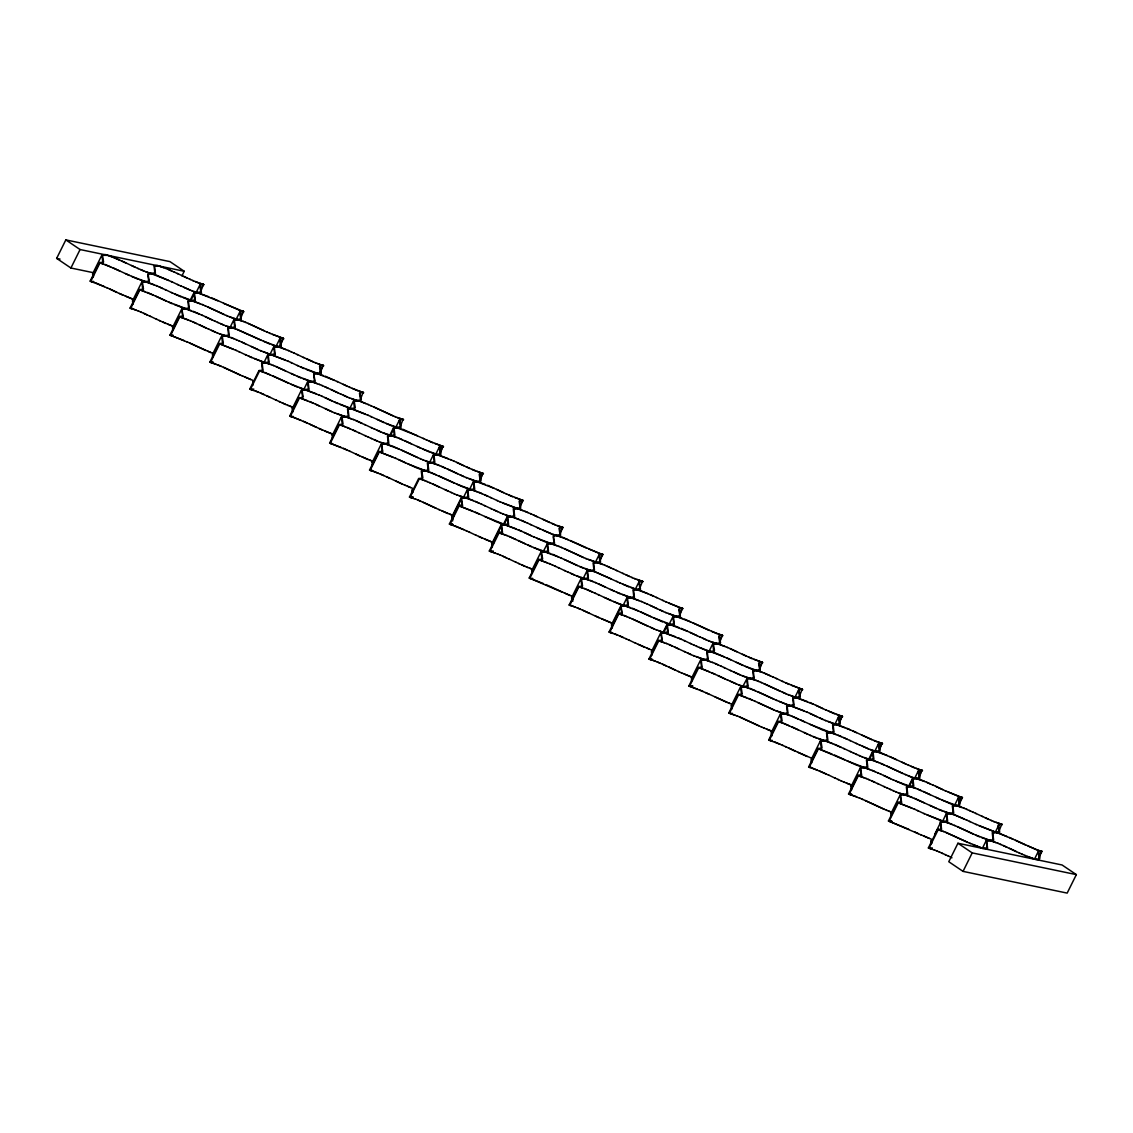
<?xml version="1.0" encoding="UTF-8"?>
<svg xmlns="http://www.w3.org/2000/svg" width="1133" height="1133" viewBox="0 0 1133 1133"><rect width="100%" height="100%" fill="white"/><g stroke="black" fill="none" stroke-linecap="round" stroke-linejoin="round"><path stroke-width="1.5" d="M133.057 301.321L133.156 302.738M560.226 533.827L562.704 527.284L560.424 527.086L559.036 528.19L560.084 534.974L553.187 535.725L554.009 543.047L547.551 543.415L543.274 551.488M651.957 652.226L652.056 653.642M759.804 668.796L762.282 662.253L760.002 662.054L758.614 663.145L759.662 669.943L752.751 670.679L753.587 678.001L747.129 678.37L742.851 686.442M111.657 256.752L105.411 254.557L101.956 254.925L92.566 273.931L93.189 277.061M93.345 273.789L93.472 276.579M101.956 254.925L102.777 262.247L99.322 262.615L90.158 281.097L94.223 282.499M166.169 268.592L157.473 265.419L154.031 265.788L154.853 273.11L148.395 273.478L147.715 275.05L148.777 281.182L141.866 281.919L132.476 300.925L133.113 304.055M141.866 281.919L142.687 289.241L139.246 289.609L130.068 308.091L136.314 310.286M200.98 290.898L203.473 284.355L201.178 284.156L199.805 285.247L200.838 292.045L193.941 292.781L194.763 300.103L187.866 300.854L188.687 308.176L181.79 308.912L172.613 327.395L172.74 330.185M181.79 308.912L182.611 316.234L179.156 316.603L169.978 335.085L184.226 340.651M195.358 281.565L204.039 284.737L201.745 284.539L200.371 285.629L201.419 292.427L194.508 293.164L195.329 300.486L188.432 301.236L189.253 308.558L182.81 308.927L182.116 310.484L183.178 316.617L179.156 316.603L190.528 320.908M240.904 317.891L243.383 311.334L241.102 311.15L239.714 312.241L240.762 319.039L233.851 319.775L234.687 327.097L227.775 327.848L228.597 335.17L221.7 335.906L212.522 354.388L212.65 357.178M212.877 355.295L213.542 354.402M221.7 335.906L222.521 343.228L219.066 343.596L209.902 362.078L216.148 364.274M253.013 381.764L253.141 384.554M280.049 346.415L283.307 338.328L281.012 338.144L279.639 339.234L280.672 346.032L273.775 346.769L274.597 354.091L267.7 354.841L268.521 362.149L261.61 362.9L262.445 370.222L258.99 370.59L249.812 389.072L253.877 390.46M319.959 373.408L323.217 365.322L320.922 365.123L319.548 366.228L320.597 373.026L313.685 373.763L314.507 381.085L307.609 381.821L308.431 389.143L301.534 389.894L292.144 408.9L292.767 412.03M292.923 408.758L292.824 410.712M301.534 389.894L302.568 396.677L301.194 397.782L298.9 397.584L289.736 416.066L291.903 416.859M360.648 398.858L363.126 392.315L360.846 392.117L359.473 393.222L360.506 400.006L353.609 400.756L354.431 408.078L347.519 408.815L348.355 416.137L341.444 416.887L332.266 435.369L332.394 438.159M341.444 416.887L342.265 424.209L338.824 424.578L329.646 443.06L341.019 447.365M400.558 425.852L403.051 419.309L400.756 419.111L399.382 420.216L400.416 426.999L393.519 427.75L394.341 435.072L387.444 435.808L388.265 443.13L381.368 443.881L372.191 462.363L372.318 465.153M381.368 443.881L382.402 450.665L381.028 451.77L378.734 451.571L369.556 470.053L371.723 470.832M397.371 417.496L403.617 419.692L401.323 419.507L399.949 420.598L400.997 427.396L394.086 428.132L394.907 435.454L388.01 436.205L388.831 443.527L382.373 443.895L381.694 445.453L382.756 451.585L378.734 451.571L395.998 458.511M440.482 452.846L442.961 446.303L440.666 446.105L439.292 447.209L440.34 453.993L433.429 454.744L434.265 462.066L427.353 462.802L428.175 470.124L421.278 470.875L422.099 478.197L418.644 478.565L409.48 497.047L413.545 498.435M480.392 479.84L482.885 473.297L480.59 473.098L479.217 474.203L480.25 480.987L473.353 481.737L474.175 489.059L467.278 489.796L468.099 497.118L461.188 497.869L451.798 516.875L452.718 520.868M461.188 497.869L462.009 505.191L458.568 505.559L449.39 524.041L453.455 525.429M472.079 469.374L483.451 473.679L481.157 473.481L479.783 474.585L481.043 480.845L479.656 481.95L473.92 482.12L474.741 489.442L467.844 490.178L468.665 497.5L462.207 497.883L461.528 499.441L462.59 505.573L458.568 505.559L478.947 513.929M520.302 506.833L522.795 500.29L520.5 500.092L519.126 501.197L520.174 507.981L513.263 508.731L514.085 516.053L507.187 516.79L508.009 524.112L501.112 524.862L491.722 543.868L492.345 546.998M501.112 524.862L501.933 532.184L498.478 532.552L489.314 551.035L495.56 553.216M509.128 495.107L523.361 500.673L521.081 500.474L519.693 501.579L520.741 508.363L513.83 509.114L514.665 516.436L507.754 517.172L508.575 524.494L501.678 525.245L502.5 532.567L498.478 532.552L507.173 535.725M547.097 543.783L547.919 551.105L541.022 551.856L531.844 570.324L531.972 573.114M541.022 551.856L541.843 559.164L538.402 559.546L529.224 578.014L543.458 583.594M600.136 560.821L602.629 554.278L600.334 554.079L598.96 555.184L599.994 561.968L593.097 562.719L593.919 570.041L587.021 570.777L587.843 578.099L580.932 578.836L571.556 597.856L572.179 600.986M580.932 578.836L581.767 586.158L578.312 586.54L569.134 605.008L575.38 607.203M639.295 589.358L642.538 581.271L640.244 581.073L638.87 582.178L639.918 588.962L633.007 589.712L633.829 597.02L626.931 597.771L627.753 605.093L620.856 605.829L611.466 624.85L612.089 627.979M612.245 624.694L612.372 627.484M620.856 605.829L621.677 613.151L618.221 613.534L609.058 632.002L613.123 633.404M634.423 578.481L643.105 581.654L640.825 581.456L639.437 582.56L640.485 589.344L633.588 590.095L634.409 597.417L627.498 598.153L628.333 605.475L621.875 605.843L621.181 607.415L622.244 613.548L618.221 613.534L626.917 616.706M679.97 614.808L682.463 608.265L680.168 608.067L678.794 609.157L679.828 615.955L672.931 616.692L673.753 624.014L666.841 624.765L667.677 632.087L660.766 632.823L651.376 651.843L652.013 654.973M660.766 632.823L661.814 639.621L660.44 640.712L658.146 640.527L648.968 658.995L651.135 659.788M668.782 603.082L683.029 608.648L680.735 608.449L679.361 609.554L680.395 616.338L673.498 617.088L674.319 624.41L667.422 625.147L668.243 632.469L661.346 633.22L662.168 640.542L658.146 640.527L666.827 643.686M719.88 641.802L722.372 635.259L720.078 635.061L718.704 636.151L719.738 642.949L712.841 643.686L713.663 651.008L706.765 651.758L707.587 659.08L700.69 659.817L701.511 667.139L698.055 667.507L688.878 685.989L697.574 689.161M746.675 678.752L747.497 686.074L740.6 686.81L731.21 705.817L731.833 708.946M740.6 686.81L741.421 694.132L737.98 694.501L728.802 712.983L735.048 715.178M798.949 697.333L802.206 689.246L799.912 689.048L798.538 690.139L799.572 696.937L792.675 697.673L793.497 704.995L786.599 705.746L787.421 713.068L780.51 713.804L771.12 732.81L771.757 735.94M780.51 713.804L781.345 721.126L777.889 721.494L768.712 739.976L772.777 741.379M838.873 724.313L842.116 716.24L839.822 716.042L838.448 717.132L839.496 723.93L832.585 724.667L833.406 731.989L826.509 732.739L827.331 740.061L820.434 740.798L811.044 759.804L811.667 762.934M811.823 759.662L811.724 761.617M820.434 740.798L821.255 748.12L817.799 748.488L808.636 766.97L817.318 770.143M879.548 749.777L882.04 743.234L879.746 743.036L878.372 744.126L879.406 750.924L872.509 751.661L873.331 758.983L866.419 759.733L867.255 767.055L860.344 767.792L850.954 786.798L851.591 789.928M860.344 767.792L861.165 775.114L857.723 775.482L848.546 793.964L859.919 798.269M873.911 740.444L882.607 743.616L880.313 743.418L878.939 744.508L879.973 751.306L873.076 752.043L873.897 759.365L867 760.116L867.821 767.438L861.363 767.806L860.683 769.364L861.746 775.496L857.723 775.482L866.405 778.654M919.458 776.771L921.95 770.213L919.656 770.029L918.282 771.12L919.316 777.918L912.419 778.654L913.24 785.976L906.343 786.727L907.165 794.035L900.268 794.785L891.09 813.267L891.218 816.057M891.444 814.174L892.11 813.282M900.268 794.785L901.089 802.107L897.633 802.476L888.456 820.958L908.85 829.328M916.271 768.415L922.517 770.61L920.223 770.412L918.849 771.502L919.897 778.3L912.986 779.037L913.807 786.359L906.91 787.109L907.731 794.431L901.287 794.8L900.593 796.357L901.656 802.49L897.633 802.476L914.898 809.415M959.382 803.764L962.441 797.604L960.147 797.405L958.773 798.496L959.807 805.294L952.91 806.03L953.731 813.352L946.82 814.103L947.655 821.425L940.744 822.161L941.565 829.483L937.543 829.469L928.38 847.951L932.445 849.339M948.194 792.024L962.441 797.604L958.419 797.59L959.481 803.708L958.787 805.28L952.329 805.648L953.165 812.97L946.253 813.721L947.075 821.028L940.178 821.779L941.211 828.563L939.838 829.668L937.543 829.469L943.803 831.664M998.527 832.288L1001.784 824.201L999.49 824.003L998.116 825.107L999.15 831.905L992.253 832.642L993.075 839.964L986.177 840.7L987.24 846.833L986.546 848.405L981.943 847.994L972.751 844.482M993.655 821.425L1002.351 824.597L1000.057 824.399L998.683 825.49L999.717 832.288L992.82 833.024L993.641 840.346L986.744 841.097L987.565 848.419L982.509 848.376L969.876 843.221M1039.202 857.738L1041.694 851.195L1039.4 850.996L1038.026 852.101L1039.301 857.695L1038.621 859.267L1035.619 859.267L1027.504 856.477M93.104 272.642L70.912 268.011L56.65 258.381L65.827 239.899L169.964 261.624L184.226 271.269L181.931 275.886M70.912 268.011L80.075 249.543L184.226 271.269M190.117 300.486L193.941 292.781M191.449 299.324L194.508 293.164M196.193 292.413L200.017 284.723M201.943 287.428L203.473 284.355L199.974 283.335M230.041 327.479L233.851 319.775M236.117 319.407L239.941 311.717M241.853 314.422L243.383 311.334L241.782 310.938M248.382 355.974L264.031 362.503L267.7 354.841M269.951 354.473L273.775 346.769M276.027 346.401L279.851 338.71M280.248 344.489L283.307 338.328L272.501 334.419M303.786 389.525L307.609 381.821M320.157 371.482L323.217 365.322L321.616 364.925M349.785 408.461L353.609 400.756M389.695 435.454L393.519 427.75M391.027 434.293L394.086 428.132M395.771 427.382L399.595 419.677M429.605 462.434L433.429 454.744M435.695 454.375L439.519 446.671M439.901 452.464L442.961 446.303L434.845 443.513M461.768 498.251L452.591 516.733L452.718 519.523M463.454 497.5L467.278 489.796M469.529 489.428L473.353 481.737M480.59 477.914L482.885 473.297L477.205 471.484M492.501 543.727L501.678 525.245M503.364 524.494L507.187 516.79M503.93 524.876L507.754 517.172M520.5 504.907L522.795 500.29L514.679 497.5M560.424 531.901L561.94 528.828M583.198 578.481L587.021 570.777M595.349 562.35L599.173 554.646M599.569 560.438L602.629 554.278L601.028 553.867M613.01 623.164L621.422 606.226M623.108 605.475L626.931 597.771M635.273 589.344L639.097 581.64M663.032 632.469L666.841 624.765M663.598 632.851L667.422 625.147M669.107 624.396L672.931 616.692M680.168 612.882L682.463 608.265L680.862 607.855M700.69 659.817L691.512 678.299L691.64 681.089M709.017 651.39L712.841 643.686M720.078 639.876L722.372 635.259L718.874 634.239M759.988 666.87L761.518 663.782M794.927 697.319L798.751 689.615M834.851 724.299L838.661 716.608M839.822 720.857L842.116 716.24L836.437 714.427M868.685 759.365L872.509 751.661M870.017 758.204L873.076 752.043M874.761 751.292L878.585 743.602M879.746 747.851L882.04 743.234L878.542 742.214M908.595 786.359L912.419 778.654M909.926 785.197L912.986 779.037M914.671 778.286L918.495 770.596M920.421 773.301L921.95 770.213M934.626 834.483L940.744 822.161M923.806 813.409L942.599 821.383L946.253 813.721M954.595 805.28L958.419 797.59M958.801 803.368L961.86 797.207L960.26 796.811M957.952 843.249L948.774 861.731L963.036 871.376L1067.173 893.101L1076.35 874.619L1062.088 864.989L957.952 843.249L972.199 852.894L1076.35 874.619M963.036 871.376L972.199 852.894M982.353 848.405L986.177 840.7M995.836 831.126L998.895 824.966M1034.429 859.267L1038.239 851.577M1039.4 855.812L1041.694 851.195L1040.094 850.798M172.613 327.395L173.774 326.828M212.522 354.388L213.684 353.822M252.886 381L252.857 385.036M253.834 389.086L250.379 389.455L259.556 370.973L263.012 370.604L262.19 363.282L269.087 362.546L268.266 355.224L275.163 354.473L274.342 347.151L281.239 346.415L280.205 339.617L281.579 338.526L283.873 338.725L269.64 333.144M292.356 408.376L293.518 407.795M332.266 435.369L333.428 434.789M332.847 435.752L334.008 435.185M372.191 462.363L373.352 461.782M413.12 489.357L412.794 492.529M412.922 496.665L409.48 497.047L415.726 499.242M452.025 516.336L454.177 515.77M491.934 543.33L493.096 542.764M493.322 551.035L489.881 551.417L499.044 532.935L504.723 534.748M531.844 570.324L533.006 569.757M571.768 597.318L572.93 596.751M572.788 597.332L572.746 601.368M651.602 651.305L652.75 650.739M692.9 686.003L689.459 686.371L698.622 667.904L702.078 667.521L701.256 660.213L708.153 659.463L707.332 652.141L713.79 651.772L714.47 650.2L713.408 644.082L719.158 643.898L720.531 642.808L719.271 636.548L720.645 635.443L722.939 635.641L711.581 631.336M731.422 705.293L732.584 704.726M732.442 705.307L732.116 708.465M772.366 732.3L772.04 735.459M851.18 786.274L852.328 785.707M851.747 786.656L852.908 786.09M891.09 813.267L892.252 812.701M932.02 840.275L931.694 843.434M932.402 847.966L928.947 848.334L938.124 829.852L941.608 830.871M93.727 281.48L90.725 281.48L99.902 263.012L102.182 263.196L103.57 262.105L102.522 255.307L107.578 255.35M172.981 335.085L169.978 335.085L187.242 342.024M212.905 362.078L209.902 362.078L221.261 366.384M213.471 362.461L210.469 362.461L219.646 343.979L221.926 344.177L223.314 343.087L222.266 336.289L229.178 335.552L228.342 328.23L235.253 327.479L234.432 320.157L241.329 319.421L240.295 312.623L241.669 311.533L243.963 311.731L223.569 303.347M293.376 408.39L294.084 408.192M293.305 416.448L290.303 416.448L299.48 397.966L301.76 398.165L303.134 397.074L302.1 390.276L308.997 389.54L308.176 382.218L315.087 381.467L314.025 375.335L314.705 373.777L321.163 373.408L320.115 366.61L321.503 365.52L323.783 365.718L317.537 363.523M413.262 488.776L411.888 489.881L412.228 492.133M413.049 497.429L410.047 497.429L419.224 478.947L421.504 479.146L422.892 478.041L421.844 471.257L428.756 470.507L427.92 463.199L434.831 462.448L434.01 455.126L440.907 454.39L439.873 447.592L441.247 446.501L443.541 446.685L429.294 441.119M452.393 524.041L449.39 524.041L463.624 529.607M452.959 524.423L449.957 524.423L459.134 505.941L472.801 511.125M492.954 543.344L493.662 543.146M532.793 578.411L529.791 578.411L538.968 559.929L541.262 560.127L542.636 559.022L541.588 552.238L548.499 551.488L547.678 544.166L554.575 543.429L553.513 537.297L554.193 535.739L560.651 535.357L559.617 528.573L560.991 527.468L563.285 527.666L557.039 525.471M651.971 658.995L648.968 658.995L655.214 661.19M691.966 677.931L692.674 677.732M691.881 685.989L688.878 685.989L703.126 691.569M732.371 713.365L729.369 713.365L738.546 694.897L740.84 695.096L742.214 693.991L741.166 687.193L748.077 686.456L747.256 679.134L754.153 678.398L753.332 671.076L760.229 670.325L759.195 663.541L760.569 662.437L762.863 662.635L748.616 657.069M772.281 740.359L769.279 740.359L778.456 721.891L780.75 722.075L782.124 720.985L781.09 714.187L787.987 713.45L787.166 706.128L794.063 705.377L793.242 698.07L800.153 697.319L799.105 690.535L800.479 689.431L802.773 689.629L785.509 682.689M851.549 793.964L848.546 793.964L856.661 796.754M891.459 820.958L888.456 820.958L918.339 833.718M892.039 821.34L889.037 821.34L898.2 802.858L911.867 808.041M932.162 839.695L930.788 840.785L931.411 843.915M132.363 308.289L130.068 308.091L131.669 308.502M172.839 335.665L170.559 335.467L179.722 316.985L187.851 319.775M252.107 389.27L249.812 389.072L258.508 392.245M332.507 443.64L330.213 443.442L339.39 424.96L341.684 425.158L343.058 424.068L342.01 417.27L348.922 416.533L348.1 409.211L354.544 408.829L355.238 407.271L354.176 401.139L359.912 400.969L361.3 399.864L360.039 393.604L361.413 392.514L363.707 392.712L352.335 388.407M371.851 470.252L369.556 470.053L378.252 473.226M372.417 470.634L370.137 470.436L379.3 451.954L392.967 457.137M491.595 551.219L489.314 551.035L497.996 554.193M571.995 605.589L569.715 605.404L578.878 586.922L581.172 587.121L582.546 586.016L581.512 579.232L588.409 578.481L587.588 571.159L594.485 570.423L593.664 563.101L600.575 562.35L599.527 555.567L600.901 554.462L603.195 554.66L588.962 549.094M611.338 632.2L609.058 632.002L617.74 635.174M651.829 659.576L649.535 659.378L658.712 640.91L664.391 642.723M810.916 767.168L808.636 766.97L810.222 767.381M851.407 794.545L849.113 794.346L858.29 775.864L863.969 777.677M930.675 848.15L928.38 847.951L934.626 850.147M91.447 281.296L90.158 281.097L104.392 286.663M131.938 308.672L130.635 308.473L139.812 290.006L142.107 290.19L143.48 289.099L142.432 282.301L149.344 281.565L148.281 275.432L148.961 273.874L155.419 273.492L154.598 266.17L158.053 265.802L163.719 267.615M291.025 416.264L289.736 416.066L301.095 420.371M330.935 443.258L329.646 443.06L346.91 449.999M530.513 578.227L529.224 578.014L562.124 592.148M570.437 605.206L569.134 605.008L570.735 605.419M610.914 632.596L609.625 632.398L618.802 613.916L622.286 614.922M730.091 713.181L728.802 712.983L737.484 716.155M770.015 740.175L768.712 739.976L780.085 744.282M810.492 767.551L809.203 767.353L818.38 748.885L820.66 749.069L822.048 747.978L821 741.18L827.897 740.444L827.076 733.122L833.987 732.371L833.166 725.049L840.063 724.313L839.015 717.515L840.403 716.424L842.683 716.623L828.45 711.042M56.65 258.381L60.063 259.089M149.797 273.081L168.661 280.418M153.564 274.271L145.718 271.679M195.797 292.002L217.777 300.783M233.398 328.258L225.552 325.667M279.398 347.194L263.55 341.217M264.031 362.503L269.13 363.92M363.126 392.315L359.643 391.31M359.218 401.181L351.372 398.575M403.051 419.309L399.552 418.304M340.991 425.371L338.824 424.578L345.069 426.773M383.209 443.102L392.939 446.289L417.709 457.633M429.209 462.023L439.491 465.606M420.825 479.358L418.644 478.565L422.708 479.953M466.81 498.279L456.528 494.71M562.704 527.284L559.22 526.279M509.043 516.011L519.325 519.594M512.81 517.215L504.964 514.609M555.028 534.946L568.001 539.648M642.538 581.271L636.859 579.459M592.63 571.202L579.671 566.486M638.63 590.123L622.796 584.146M718.464 644.111L710.618 641.505M762.282 662.253L754.167 659.463M802.206 689.246L791.4 685.323M700.222 668.3L698.055 667.507L709.428 671.812M742.455 686.031L755.414 690.748M788.441 704.967L807.305 712.303M780.056 722.288L777.889 721.494L781.954 722.896M826.056 741.223L813.083 736.507M868.275 758.954L878.571 762.523M872.042 760.144L864.196 757.552M914.274 777.875L924.556 781.458M1001.784 824.201L996.105 822.402M951.876 814.131L938.917 809.429M997.876 833.067L975.881 824.286M942.599 821.383L947.698 822.799M193.899 291.408L208.755 296.719M103.386 264.017L99.322 262.615L110.694 266.921M233.809 318.401L243.553 321.602M241.371 320.795L229.192 316.617M227.733 326.46L235.296 328.867M221.657 334.518L233.837 338.71M229.22 336.926L219.476 333.725M358.651 400.785L365.747 403.56M356.031 400.36L348.936 397.598M263.054 371.992L258.99 370.59L270.348 374.896M393.477 426.362L417.355 435.752M401.04 428.77L386.169 423.459M387.401 434.435L397.145 437.635M394.95 436.842L382.77 432.65M381.311 442.493L399.057 449.079M434.874 463.836L425.13 460.621M334.122 434.59L324.93 431.078M428.798 471.894L417.185 468.099L398.547 459.559M553.131 534.337L560.693 536.745M547.055 542.41L559.249 546.588M600.617 563.738L585.747 558.427M540.979 550.468L558.711 557.054M594.528 571.797L584.798 568.596M580.889 577.462L593.083 581.64M588.452 579.869L576.272 575.691M582.376 587.928L578.312 586.54L584.557 588.735M571.726 595.944L573.624 596.539M712.799 642.312L724.978 646.49M706.723 650.37L715.886 653.189L730.601 659.76M760.271 671.713L751.108 668.895L736.393 662.323M746.633 677.364L756.377 680.579M754.196 679.772L742.016 675.594M740.557 685.437L748.12 687.844M788.03 714.838L776.417 711.028L757.793 702.502M872.467 750.287L881.63 753.105L896.345 759.662M920.917 770.199L911.159 766.305M912.377 777.28L919.939 779.674M906.301 785.339L916.045 788.54M913.864 787.747L896.118 781.161M900.225 793.397L909.388 796.23L924.103 802.787M953.774 814.74L944.03 811.525M853.022 785.495L846.507 783.115M1038.196 850.189L1042.261 851.591L1039.981 851.393L1038.593 852.483L1039.882 858.092L1039.188 859.65L1034.585 859.239L1024.827 855.344M108.895 255.562L119.645 260.123M154.895 274.498L171.791 281.862M148.48 272.855L140.605 269.569M191.718 290.6L194.465 291.79M240.465 310.711L211.064 297.597M139.642 279.738L156.694 285.856M145.491 291.804L139.246 289.609L153.479 295.189M191.477 310.739L168.548 301.987M234.729 328.485L261.1 340.226M280.715 347.406L288.589 350.706M271.552 344.588L285.913 349.573M320.299 364.699L315.101 362.546M132.646 299.013L125.352 296.11M133.227 299.395L119.461 293.475M323.387 375.589L300.443 366.837M133.567 309.097L138.764 311.263M172.57 326.007L167.939 324.236M173.137 326.389L162.401 321.829M271.311 364.727L254.274 358.609M317.311 383.648L297.398 376.269M360.549 401.394L368.423 404.693M213.046 353.383L207.863 351.23M299.31 387.713L319.223 395.091M252.971 380.376L245.096 377.091M351.145 418.714L334.093 412.596M431.206 452.563L451.118 459.941M290.133 406.195L292.314 406.988M292.881 407.37L287.683 405.217M342.308 425.583L350.182 428.883M379.13 441.7L381.892 442.876M427.877 461.811L422.68 459.644M293.22 417.071L306.986 423.006M332.805 434.364L319.039 428.444M476.965 491.623L463.17 487.02L438.4 475.69M522.964 510.544L500.021 501.806M369.967 460.168L372.148 460.975M372.715 461.358L361.965 456.797M422.142 479.571L424.889 480.76M468.141 498.506L478.877 503.066M458.964 495.688L473.339 500.659M514.127 517.427L524.876 521.987M507.711 515.798L502.514 513.631M553.711 534.719L542.962 530.159M599.697 553.655L570.296 540.54M373.054 471.059L383.804 475.619M412.624 488.351L407.441 486.184M556.799 545.61L536.886 538.232M602.798 564.531L588.424 559.56M449.801 514.155L451.982 514.963M452.549 515.345L441.799 510.785M550.723 553.669L533.671 547.565M593.961 571.414L610.857 578.779M639.961 590.35L653.727 596.27M630.784 587.531L647.835 593.635M679.531 607.642L665.765 601.708M491.892 541.956L484.584 539.039M492.458 542.339L478.692 536.405M682.618 618.519L665.581 612.415M529.621 568.143L531.802 568.95M532.383 569.332L527.185 567.166M630.557 607.656L619.199 604.045L604.484 597.473M664.618 622.584L687.561 631.336M719.795 644.337L727.655 647.623M572.292 596.326L564.418 593.026M658.542 630.642L681.485 639.394M762.452 672.506L745.415 666.388M572.632 606.028L580.507 609.313M611.636 622.938L601.467 618.76M612.202 623.32L595.321 615.955M710.377 661.644L693.339 655.525M790.452 695.492L813.381 704.244M652.126 650.314L638.361 644.38M701.554 668.527L715.32 674.447M738.376 684.629L741.124 685.819M787.123 704.74L776.374 700.18M652.466 660.015L660.341 663.301M691.47 676.911L684.162 674.008M692.036 677.307L681.301 672.747M790.211 715.631L775.85 710.646M836.211 734.552L822.416 729.964L800.663 719.993M870.286 749.48L887.323 755.598M729.199 703.111L731.96 704.301M781.388 722.514L789.262 725.8M827.373 741.435L841.139 747.369M818.21 738.617L832.571 743.602M873.373 760.37L884.108 764.931M866.957 758.728L861.76 756.575M912.943 777.663L907.745 775.496M958.943 796.584L945.177 790.664M771.304 730.898L766.673 729.128M771.87 731.295L763.996 727.995M870.045 769.619L856.251 765.016L834.497 755.045M962.03 807.475L950.686 803.849L935.971 797.292M811.78 758.274L798.014 752.354M898.03 792.604L912.405 797.59M953.207 814.358L963.942 818.918M999.193 833.279L1012.959 839.213M1038.777 850.571L1028.028 846.011M812.12 767.976L825.886 773.91M851.704 785.268L843.83 781.982M995.865 842.527L975.952 835.148M888.867 811.086L891.614 812.262M931.538 839.256L923.664 835.97M198.36 282.924L192.681 280.432M192.284 290.983L183.73 287.23M105.001 264.428L119.716 270.999M154.017 284.723L131.655 276.367M200.003 303.644L174.624 293.929M242.986 321.22L246.003 322.579M183.192 297.696L202.68 304.777M232.208 317.976L226.515 315.484M236.91 329.278L269.668 343.993M226.118 326.049L220.439 323.556M95.823 282.91L107.408 288.037M230.82 337.351L236.514 339.843M217.026 332.748L220.043 334.108M263.026 351.683L288.405 361.399M358.028 390.899L349.46 387.132M270.745 364.33L273.761 365.704M319.747 384.625L302.936 378.677M394.921 416.533L397.938 417.893M264.669 372.403L288.858 383.351M402.64 429.18L423.714 438.698M210.865 352.59L189.806 343.072M391.862 425.951L377.147 419.38M307.595 400.756L298.9 397.584L313.147 403.15M353.581 419.692L336.77 413.729M396.564 437.253L402.257 439.746M250.79 379.583L242.221 375.816M385.786 434.024L377.218 430.257M255.492 390.885L264.06 394.638M436.488 464.247L445.042 468M379.711 442.082L374.017 439.59M485.49 484.527L466.003 477.446M468.68 478.579L494.059 488.295M430.398 472.305L454.602 483.267M557.606 525.854L551.913 523.361M424.323 480.378L427.339 481.737M562.308 537.155L586.512 548.117M551.53 533.926L536.815 527.355M410.443 487.558L404.764 485.051M602.218 564.149L605.234 565.509M545.44 541.985L533.855 536.858M415.16 498.846L420.839 501.353M596.142 572.222L617.216 581.725M539.365 550.057L527.78 544.931M455.069 525.839L466.654 530.966M547.083 562.719L538.402 559.546L549.76 563.852M590.066 580.28L595.76 582.773M639.069 600.575L616.72 592.219M579.289 577.051L570.72 573.284M622.258 594.613L641.745 601.708M668.258 613.548L690.62 621.904M717.26 633.829L693.07 622.881M583.991 588.339L592.545 592.106M678.993 627.569L653.614 617.839M708.167 640.527L711.184 641.901M623.901 615.332L629.594 617.839M656.106 629.665L675.594 636.76M570.111 595.519L545.908 584.571M761.886 672.124L770.454 675.877M705.108 649.96L696.54 646.207M712.827 662.621L696.016 656.658M755.81 680.182L758.827 681.542M745.018 676.953L733.433 671.827M788.001 694.515L807.489 701.61M614.723 633.814L623.292 637.582M749.734 688.255L773.924 699.203M646.929 648.147L649.365 649.124M738.943 685.012L730.388 681.259M844.736 727.471L825.249 720.376M827.926 721.509L850.274 729.864M876.928 741.803L862.213 735.232M746.661 697.673L737.98 694.501L752.213 700.081M789.644 715.249L798.199 719.002M870.852 749.862L862.284 746.109M783.569 723.307L798.269 729.879M729.779 703.494L715.065 696.937M921.554 780.099L930.108 783.852M910.762 776.856L905.069 774.363M915.464 788.157L921.157 790.65M964.48 808.452L942.118 800.096M904.686 784.928L893.101 779.801M774.391 741.789L782.96 745.542M955.388 815.151L966.973 820.278M895.594 791.627L898.611 792.987M1036.596 849.778L1015.522 840.261M949.298 823.209L954.992 825.716M952.315 824.583L926.936 814.854M998.315 843.504L981.504 837.542M943.222 831.282L967.426 842.23M886.417 810.109L889.433 811.469M929.343 838.462L920.789 834.695M934.059 849.764L937.062 851.124M165.602 268.209L171.72 270.985M113.527 257.347L125.791 262.927M189.848 290.006L180.699 285.856M143.849 271.084L137.73 268.294M245.422 322.197L264.06 330.723M137.773 279.143L125.508 273.563M315.668 362.928L306.533 358.779M193.361 311.334L202.495 315.484M147.361 292.399L165.984 300.939M223.683 325.072L217.564 322.282M174.44 304.621L199.479 314.11M325.256 376.17L337.521 381.764M306.349 369.471L334.405 380.334M260.349 350.55L285.389 360.039M217.607 333.13L211.489 330.354M319.18 384.243L322.423 385.758M395.502 416.916L373.748 406.931M273.18 365.308L285.459 370.902M349.502 397.98L343.384 395.205M138.184 310.881L141.441 312.396M316.348 393.831L291.308 384.342M340.183 404.523L368.239 415.386M297.427 387.118L272.656 375.774M448.257 458.681L423.218 449.192M399.014 438.23L411.279 443.824M475.336 470.903L466.187 466.739M353.014 419.295L362.163 423.445M429.336 451.968L417.071 446.374M218.018 364.868L239.771 374.839M346.939 427.368L356.074 431.517M420.003 458.511L423.26 460.04M377.261 441.105L371.142 438.315M288.264 405.6L282.145 402.81M524.834 511.139L530.952 513.929M528.077 512.654L503.052 503.165M478.848 492.218L487.983 496.367M482.091 493.733L457.052 484.244M555.156 524.891L542.891 519.296M436.092 474.798L408.036 463.949M426.773 481.355L430.016 482.87M499.837 512.498L503.08 514.014M453.851 493.577L457.095 495.093M368.083 459.587L355.819 453.993M604.668 565.126L610.786 567.916M558.668 546.205L561.926 547.721M631.747 577.348L634.99 578.864M515.926 528.785L497.005 522.086L475.251 512.102M552.592 554.264L561.741 558.413M628.914 586.936L619.765 582.787M506.607 535.328L515.742 539.492M582.914 568.001L564.291 559.461M417.595 499.823L436.219 508.363M447.917 513.575L438.783 509.411M684.502 619.114L709.272 630.458M632.426 608.251L651.05 616.791M708.748 640.924L702.63 638.134M586.427 589.316L595.576 593.48M662.748 621.989L640.995 612.018M613.505 601.538L638.545 611.027M497.429 553.81L500.673 555.326M527.751 567.562L521.633 564.772M764.336 673.101L773.471 677.251M699.415 647.467L724.454 656.956M656.673 630.061L650.554 627.271M758.246 681.16L761.503 682.689M834.568 713.832L825.433 709.683M712.26 662.239L718.379 665.014M788.568 694.911L782.45 692.121M666.261 643.303L672.379 646.093M577.264 607.798L589.528 613.392M779.249 701.454L804.288 710.943M736.507 684.035L727.358 679.885M838.08 735.147L847.229 739.297M841.323 736.662L810.137 724.369M792.094 716.226L804.359 721.806M914.402 767.82L908.284 765.03M868.402 748.885L859.267 744.735M657.083 661.785L666.232 665.935M859.083 755.442L862.326 756.957M816.327 738.022L810.208 735.246M727.329 702.517L705.576 692.546M963.9 808.07L967.157 809.585M917.914 789.135L930.179 794.729M990.978 820.292L994.236 821.807M871.914 770.213L878.033 772.989M875.172 771.729L847.102 760.866M736.917 715.773L758.671 725.743M1007.067 836.579L979.011 825.716M865.839 778.272L869.082 779.787M942.16 810.945L929.896 805.351M892.917 790.494L896.161 792.009M807.163 756.504L788.54 747.964M997.748 843.122L1000.991 844.637M945.673 832.259L970.443 843.603M886.983 810.492L865.244 800.521M936.495 850.741L939.739 852.257M168.279 269.342L174.737 272.359M189.806 279.157L193.247 280.814M248.099 323.33L267.176 332.167M202.113 304.395L205.555 306.052M227.082 315.866L208.005 307.029M156.113 285.474L162.585 288.49M181.082 296.945L171.494 292.484M288.023 350.324L291.464 351.966M312.991 361.795L303.403 357.334M235.947 339.461L239.389 341.104M260.916 350.933L251.328 346.471M189.947 320.526L196.42 323.542M214.93 331.997L208.458 328.981M367.857 404.297L371.298 405.954M392.825 415.783L370.718 405.572M321.857 385.376L328.315 388.392M346.825 396.847L340.367 393.831M275.857 366.441L294.934 375.292M300.84 377.926L291.238 373.465M233.313 349.162L219.066 343.596L236.33 350.536M140.86 312.014L147.332 315.031M165.843 323.486L159.371 320.469M432.735 442.776L426.277 439.76M365.208 414.012L334.292 401.889M205.753 350.479L186.676 341.642M355.691 420.428L365.279 424.889M380.66 431.914L374.202 428.883M309.706 401.507L319.294 405.954M334.674 412.979L325.086 408.517M487.601 485.278L503.548 492.685M512.569 496.764L506.097 493.733M441.601 466.357L457.548 473.764M466.569 477.829L460.111 474.812M420.584 458.907L401.507 450.056M260.618 392.995L270.206 397.442M285.587 404.467L279.115 401.45M521.435 520.344L527.893 523.361M475.435 501.409L481.907 504.426M500.418 512.881L493.946 509.864M429.449 482.488L439.038 486.935M450.976 492.303L454.418 493.96M607.345 566.259L613.803 569.276M632.313 577.731L625.855 574.714M561.345 547.338L583.453 557.549M586.327 558.81L564.22 548.599M380.362 473.962L389.95 478.423M405.331 485.448L395.743 480.987M509.284 536.476L525.23 543.868M641.179 601.311L644.62 602.968M666.147 612.797L659.689 609.781M595.193 582.39L604.781 586.852M620.162 593.862L610.56 589.415M549.193 563.455L552.635 565.112M574.162 574.941L567.704 571.924M727.089 647.24L736.677 651.702M752.057 658.712L742.469 654.251M681.103 628.305L697.05 635.712M706.071 639.791L699.599 636.774M500.106 554.943L506.564 557.96M525.075 566.429L518.617 563.398M629.027 617.443L648.104 626.294M653.996 628.928L631.888 618.717M760.923 682.293L780 691.144M785.891 693.778L763.798 683.567M714.937 663.371L721.395 666.388M739.906 674.843L730.318 670.382M668.937 644.436L678.525 648.897M693.906 655.922L687.448 652.891M846.833 728.222L856.435 732.669M871.801 739.693L852.724 730.856M825.815 720.758L819.343 717.741M619.85 635.925L626.308 638.941M644.819 647.396L635.231 642.949M748.771 698.424L755.229 701.44M773.74 709.895L754.663 701.058M926.667 782.209L933.139 785.226M880.667 763.274L902.774 773.485M905.649 774.745L886.572 765.908M834.681 744.353L844.269 748.8M856.208 754.167L859.65 755.824M699.684 689.912L709.272 694.373M966.576 809.203L970.018 810.846M991.559 820.674L985.087 817.658M832.047 754.068L817.799 748.488L844.552 759.818M739.594 716.906L761.702 727.117M761.121 726.735L764.563 728.377M914.515 798.326L936.609 808.537M868.515 779.405L874.973 782.421M890.042 789.234L893.484 790.876M1000.425 844.255L1006.883 847.272M1021.952 854.084L1025.393 855.727M954.425 825.32L973.502 834.171M979.394 836.805L957.3 826.594M819.428 770.893L829.016 775.34M840.955 780.708L844.397 782.365M859.338 797.887L862.78 799.53M884.321 809.359L862.213 799.147M939.172 851.874L942.614 853.517M190.372 279.554L183.659 276.353M138.297 268.691L131.584 265.49M266.609 331.785L270.206 333.541M204.988 305.655L224.207 314.606M158.988 286.734L165.701 289.921M112.988 267.799L129.204 275.376M290.898 351.584L294.481 353.34M214.534 320.922L218.131 322.664M172.131 303.743L155.929 296.166M350.04 387.514L343.313 384.328M304.041 368.593L297.328 365.407M238.822 340.721L245.535 343.908M258.041 349.658L241.839 342.081M192.822 321.786L205.909 327.933M123.044 295.231L109.972 289.085M324.732 386.636L337.804 392.783M251.965 357.731L245.252 354.53M143.735 313.274L150.462 316.461M383.875 422.581L370.788 416.434M318.656 394.709L322.239 396.465M337.875 403.645L324.803 397.513M450.552 459.559L454.149 461.315M469.784 468.495L456.698 462.363M404.566 440.624L420.768 448.201M331.799 411.718L315.597 404.141M223.569 367.262L242.802 376.213M463.709 476.568L447.493 468.991M352.49 429.761L359.203 432.948M368.126 436.956L371.709 438.712M530.386 513.546L537.099 516.733M549.618 522.483L533.402 514.906M484.386 494.611L491.113 497.798M303.403 421.249L316.475 427.382M322.622 430.186L309.55 424.054M497.543 511.62L490.816 508.434M432.324 483.749L448.526 491.325M451.543 492.699L444.83 489.498M629.438 576.47L622.725 573.284M343.313 448.243L350.04 451.43M518.234 529.663L531.306 535.81M521.817 531.419L484.74 516.492M650.13 594.513L656.857 597.714M402.456 484.173L386.254 476.596M577.377 565.608L561.161 558.031M531.377 546.673L518.291 540.54M423.147 502.231L439.349 509.808M644.054 602.586L647.651 604.342M663.287 611.523L650.2 605.39M598.054 583.651L614.256 591.228M552.068 564.73L555.652 566.486M729.964 648.501L746.165 656.078M482.29 538.161L475.563 534.974M611.211 600.66L598.125 594.528M789.106 684.445L782.379 681.245M502.981 556.218L509.694 559.405M743.106 665.51L726.904 657.933M677.888 637.638L684.615 640.839M693.523 644.833L697.121 646.589M809.798 702.488L822.87 708.635M691.045 654.647L684.318 651.461M582.801 610.191L599.017 617.768M822.94 719.497L809.868 713.365M757.722 691.626L776.941 700.576M711.722 672.705L724.808 678.837M889.617 756.476L905.834 764.053M908.85 765.426L902.137 762.226M843.632 737.555L850.345 740.741M662.635 664.179L675.721 670.325M678.27 671.373L681.868 673.129M853.191 752.808L856.775 754.564M791.556 726.678L807.758 734.255M810.789 735.629L804.062 732.442M969.451 810.463L973.049 812.219M988.684 819.4L981.957 816.213M923.466 791.528L939.668 799.105M877.466 772.607L881.063 774.363M1009.376 837.457L1025.577 845.034M871.39 780.665L878.103 783.866M887.026 787.86L890.609 789.616M782.379 745.16L785.976 746.916M1003.286 845.515L1016.372 851.662M1018.921 852.71L1022.518 854.466M837.938 779.348L841.522 781.104M921.356 835.092L914.643 831.891M942.047 853.135L945.644 854.891M174.17 271.977L177.867 273.789M187.356 278.18L177.3 273.407M177.569 284.425L181.266 286.252M122.095 261.114L135.28 267.317M293.914 352.958L297.611 354.771M201.929 315.087L211.984 319.86M215.114 321.305L205.059 316.532M347.01 386.155L336.954 381.382M287.839 361.016L291.535 362.843M209.024 329.363L198.969 324.59M340.934 394.213L330.878 389.44M106.842 287.655L116.897 292.427M235.763 350.154L239.46 351.981M423.147 438.315L426.844 440.142M367.673 415.004L371.369 416.831M156.241 319.024L159.937 320.851M321.673 396.068L331.728 400.841M453.582 460.919L463.638 465.691M371.072 427.453L374.768 429.28M506.678 494.13L496.622 489.357M364.996 435.511L368.692 437.338M496.905 500.361L500.602 502.188M266.51 395.629L276.565 400.388M275.985 400.006L279.681 401.833M395.431 458.129L405.487 462.887M527.327 522.979L531.023 524.791M540.512 529.182L530.456 524.409M481.341 504.043L485.037 505.87M613.236 568.893L616.933 570.72M359.515 455.82L349.46 451.047M534.436 537.24L524.381 532.482M662.635 600.278L666.331 602.09M616.649 581.342L620.346 583.169M647.07 603.946L657.126 608.718M555.085 566.089L558.781 567.916M564.574 570.48L568.27 572.307M700.166 637.157L690.11 632.384M466.088 530.584L469.784 532.411M595.009 593.083L598.706 594.91M772.904 676.868L776.601 678.695M515.487 561.968L519.183 563.795M690.394 643.388L694.09 645.215M825.999 710.065L815.944 705.293M720.829 666.006L724.525 667.819M674.829 647.07L684.884 651.843M806.738 711.921L816.794 716.693M727.924 680.282L717.869 675.509M856.137 743.305L859.834 745.132M625.742 638.559L629.438 640.386M932.558 784.843L942.614 789.602M945.743 791.046L935.688 786.274M678.837 671.756L668.782 666.983M850.062 751.363L853.758 753.19M972.482 811.837L976.179 813.65M880.483 773.966L890.538 778.739M893.668 780.184L883.613 775.411M966.392 819.895L970.089 821.722M883.896 786.429L887.592 788.242M1019.502 853.092L1009.446 848.32M785.41 746.534L795.465 751.306M914.331 809.033L918.027 810.86M834.809 777.904L838.505 779.731M945.064 854.509L948.76 856.321M171.21 281.48L178.15 284.808M165.135 289.538L172.06 292.866M297.044 354.388L303.97 357.716M290.969 362.447L297.894 365.789M238.893 351.584L245.819 354.926M149.882 316.079L156.821 319.421M364.713 424.507L371.638 427.835M358.637 432.565L365.562 435.908M490.547 497.415L497.472 500.758M484.457 505.488L491.396 508.816M616.366 570.338L623.292 573.666M656.276 597.332L663.216 600.66M558.215 567.534L565.14 570.862M469.204 532.028L476.143 535.357M776.02 678.299L782.96 681.641M509.128 559.022L516.053 562.35M684.035 640.442L690.974 643.785M723.959 667.436L730.884 670.778M849.778 740.359L856.704 743.687M628.872 640.003L635.797 643.332M843.703 748.417L850.628 751.745M975.598 813.267L982.538 816.596M969.522 821.326L976.448 824.668M877.537 783.47L884.462 786.812M917.447 810.463L924.386 813.806M828.45 774.958L835.375 778.3M948.194 855.939L951.947 857.794M65.827 239.899L80.075 249.543"/></g></svg>
